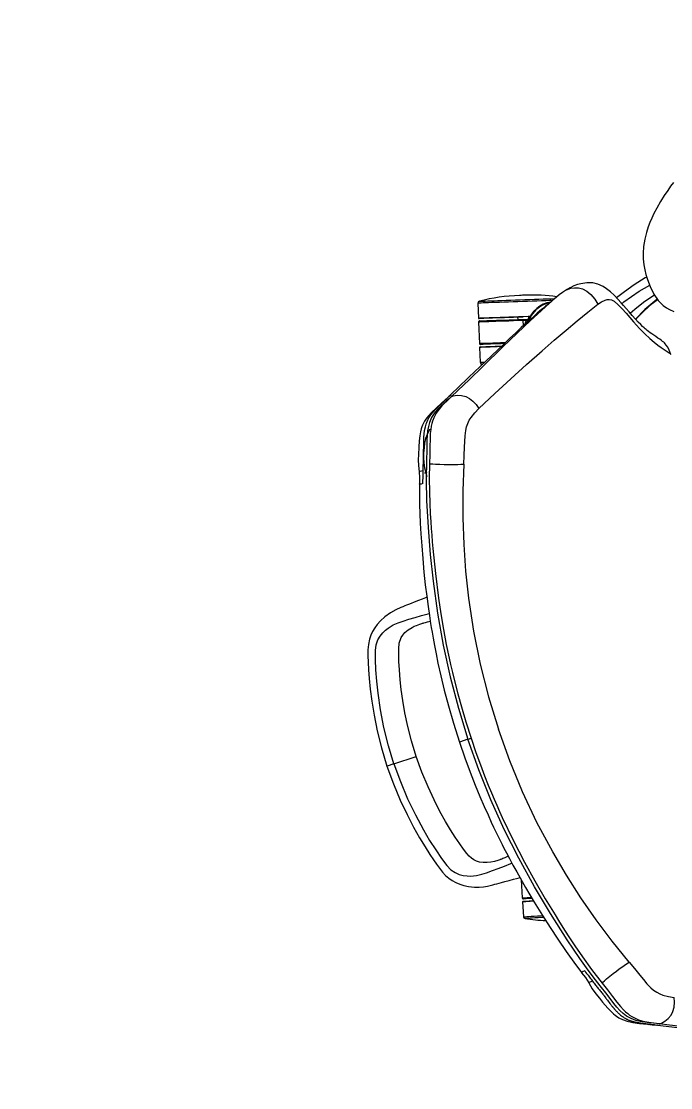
# Model space of a CAD drawing. Extents: x -15 to 8521, y -5327 to 1905.
# Drawn here: x 4442.6 to 4487, y 746.1 to 818.9 of the extents above; entities that cross this region are included whole.
import ezdxf

# ---------------------------------------------------------------- set-up
doc = ezdxf.new("R2010")
doc.units = 0
doc.layers.add('AR-MOB', color=2, linetype='Continuous')
doc.layers.add('AR-PAR-ALV', color=5, linetype='Continuous')

# ---------------------------------------------------------------- blocks, each defined once
blk = doc.blocks.new('CAD-GIR-TELA')
at = {"color": 1, "linetype": 'Continuous'}
for p, q in [((0.00179, 0.42932), (0.00179, 0.43425)), ((0.00179, 0.42932), (0.00179, 0.41326)), ((0.00179, 0.376), (0.00179, 0.38211)), ((-0.1154, 0.37563), (-0.12524, 0.37821)), ((-0.11273, 0.37491), (-0.11273, 0.37491)), ((-0.10075, 0.37176), (-0.11273, 0.37491)), ((-0.10075, 0.37176), (-0.11273, 0.37491)), ((0.18347, 0.34602), (0.18077, 0.34616)), ((0.18331, 0.34529), (0.18347, 0.34602)), ((-0.19642, 0.34205), (-0.19731, 0.34175)), ((-0.22501, 0.31288), (-0.22432, 0.31459)), ((-0.22489, 0.31313), (-0.22501, 0.31288)), ((-0.22432, 0.31459), (-0.22414, 0.31506)), ((0.22797, 0.31445), (0.22772, 0.31506)), ((0.22859, 0.31288), (0.22797, 0.31445)), ((0.25308, 0.28423), (0.24332, 0.28709)), ((0.25573, 0.28344), (0.25573, 0.28344)), ((0.26968, 0.27935), (0.25573, 0.28344)), ((0.26968, 0.27935), (0.25573, 0.28344)), ((0.26968, 0.27935), (0.26968, 0.27935)), ((0.2821, 0.27573), (0.27234, 0.27859)), ((0.25774, 0.25102), (0.26109, 0.25004)), ((0.26058, 0.24829), (0.26109, 0.25004)), ((0.26183, 0.24982), (0.26103, 0.24708)), ((0.26445, 0.25303), (0.26291, 0.25348)), ((0.26078, 0.2462), (0.26112, 0.24584)), ((0.26084, 0.24613), (0.26231, 0.24571))]:
    blk.add_line(p, q, dxfattribs=at)
at = {"color": 1, "linetype": 'Continuous', "flags": 128}
for points in [[(0.00179, 0.4343), (-0.01117, 0.43394), (-0.02316, 0.43301), (-0.03398, 0.43172), (-0.04353, 0.43022), (-0.05178, 0.42863), (-0.05876, 0.42704), (-0.0646, 0.42555), (-0.06888, 0.42436), (-0.07248, 0.42331), (-0.07571, 0.42229), (-0.07878, 0.42117), (-0.08161, 0.41986), (-0.08414, 0.41834), (-0.08639, 0.41663), (-0.08845, 0.4147), (-0.09032, 0.41253), (-0.09206, 0.4101), (-0.09374, 0.40725), (-0.09543, 0.40353), (-0.09641, 0.40057), (-0.09712, 0.39763), (-0.09756, 0.39494), (-0.09792, 0.39132), (-0.09803, 0.38973), (-0.09811, 0.38836), (-0.0982, 0.38679), (-0.0983, 0.38516), (-0.09844, 0.38276), (-0.09861, 0.37959), (-0.09878, 0.3766), (-0.09891, 0.37455), (-0.09903, 0.37258), (-0.09906, 0.3721)], [(0.10264, 0.37213), (0.10259, 0.3731), (0.10243, 0.3756), (0.10227, 0.37832), (0.1021, 0.38131), (0.10197, 0.38368), (0.10186, 0.3856), (0.10178, 0.38694), (0.10169, 0.38836), (0.10161, 0.38973), (0.10151, 0.39132), (0.10114, 0.39494), (0.10038, 0.39907), (0.09901, 0.40353), (0.09733, 0.40725), (0.09564, 0.4101), (0.0939, 0.41253), (0.09203, 0.4147), (0.08998, 0.41663), (0.08773, 0.41834), (0.08465, 0.42013), (0.08116, 0.42164), (0.07737, 0.42291), (0.07324, 0.42414), (0.06818, 0.42555), (0.06235, 0.42704), (0.05536, 0.42863), (0.04711, 0.43022), (0.03756, 0.43172), (0.02674, 0.43301), (0.01475, 0.43394), (0.00179, 0.4343)], [(0.00179, 0.42932), (-0.01111, 0.42896), (-0.02378, 0.42795), (-0.03595, 0.42641), (-0.04733, 0.42444), (-0.05554, 0.42266), (-0.06301, 0.42076), (-0.06972, 0.41886), (-0.07555, 0.41693), (-0.07911, 0.41517), (-0.08187, 0.41308), (-0.08394, 0.41076), (-0.08546, 0.40835), (-0.08657, 0.406), (-0.08739, 0.4038), (-0.08834, 0.39981), (-0.08866, 0.39616), (-0.08869, 0.39266), (-0.08859, 0.38844), (-0.08843, 0.38412), (-0.08825, 0.3796), (-0.08808, 0.3749), (-0.08807, 0.37418)], [(0.00179, 0.42932), (0.01469, 0.42896), (0.02736, 0.42795), (0.03953, 0.42641), (0.05091, 0.42444), (0.05912, 0.42266), (0.06659, 0.42076), (0.0733, 0.41886), (0.07913, 0.41693), (0.0827, 0.41517), (0.08545, 0.41308), (0.08752, 0.41076), (0.08904, 0.40835), (0.09015, 0.406), (0.09097, 0.4038), (0.09192, 0.39981), (0.09224, 0.39616), (0.09227, 0.39266), (0.09218, 0.38844), (0.09201, 0.38412), (0.09183, 0.3796), (0.09167, 0.3749), (0.09165, 0.37417)], [(-0.08273, 0.37509), (-0.08281, 0.37619), (-0.08291, 0.37767), (-0.08301, 0.37905), (-0.08309, 0.37993), (-0.08313, 0.38061), (-0.08315, 0.381), (-0.08315, 0.3813), (-0.08315, 0.38191), (-0.08314, 0.38279), (-0.08305, 0.38509), (-0.08277, 0.38759), (-0.08223, 0.39012), (-0.08138, 0.39264), (-0.08028, 0.39492), (-0.07897, 0.39678), (-0.07757, 0.39819), (-0.07596, 0.39939), (-0.07433, 0.40033), (-0.07194, 0.40137), (-0.06862, 0.4025), (-0.06428, 0.4038), (-0.05884, 0.40531), (-0.05321, 0.40674), (-0.0466, 0.40822), (-0.03893, 0.40967), (-0.03021, 0.41101), (-0.02046, 0.41213), (-0.00974, 0.41292), (0.00179, 0.41322)], [(0.00179, 0.41322), (0.01277, 0.41295), (0.02301, 0.41223), (0.0324, 0.41119), (0.04086, 0.40995), (0.04836, 0.40859), (0.05491, 0.40718), (0.06158, 0.40554), (0.06705, 0.40403), (0.07146, 0.40273), (0.07527, 0.40147), (0.07869, 0.39991), (0.08198, 0.39741), (0.08321, 0.39593), (0.08439, 0.39394), (0.08546, 0.3913), (0.08626, 0.38816), (0.0865, 0.38648), (0.08664, 0.38495), (0.08673, 0.38252), (0.08673, 0.38169), (0.08673, 0.3811), (0.08671, 0.38057), (0.08668, 0.38015), (0.08663, 0.3796), (0.08654, 0.37839), (0.08645, 0.37708), (0.08636, 0.37577), (0.08631, 0.37509)], [(0.00179, 0.38211), (-0.00968, 0.38198), (-0.02012, 0.38164), (-0.02954, 0.38115), (-0.03792, 0.38056), (-0.04528, 0.37993), (-0.05161, 0.37931), (-0.05691, 0.37872), (-0.06071, 0.37827), (-0.06373, 0.37789), (-0.06624, 0.37756), (-0.06778, 0.37735), (-0.06935, 0.37714), (-0.07132, 0.37686), (-0.07369, 0.37651), (-0.07646, 0.37609), (-0.08023, 0.3755), (-0.08455, 0.37479), (-0.08942, 0.37394), (-0.09469, 0.37297), (-0.10678, 0.37056), (-0.11802, 0.36808), (-0.12836, 0.36563), (-0.13783, 0.36326), (-0.14706, 0.3608), (-0.15687, 0.35804), (-0.1674, 0.3548), (-0.17403, 0.35256)], [(0.17763, 0.35259), (0.17629, 0.35305), (0.16991, 0.35514), (0.16422, 0.35691), (0.15844, 0.35862), (0.152, 0.36042), (0.14484, 0.36236), (0.13699, 0.36439), (0.12857, 0.36645), (0.11955, 0.36855), (0.11102, 0.37042), (0.10328, 0.37201), (0.09635, 0.37333), (0.09021, 0.37443), (0.08489, 0.37533), (0.0821, 0.37577), (0.07876, 0.37629), (0.07464, 0.3769), (0.06973, 0.37758), (0.06402, 0.3783), (0.05753, 0.37906), (0.04868, 0.37995), (0.03868, 0.38078), (0.02753, 0.38146), (0.01523, 0.38194), (0.00179, 0.38211)], [(-0.22304, 0.315), (-0.22226, 0.31666), (-0.22093, 0.31947), (-0.21957, 0.32228), (-0.2181, 0.32509), (-0.21645, 0.32778), (-0.21436, 0.33038), (-0.21172, 0.33277), (-0.20937, 0.33438), (-0.20672, 0.33584), (-0.20382, 0.33713), (-0.20078, 0.33828), (-0.19359, 0.34072), (-0.18635, 0.34332), (-0.17912, 0.34592), (-0.17179, 0.34836), (-0.16442, 0.35065), (-0.15696, 0.35281), (-0.14944, 0.35487), (-0.12888, 0.36), (-0.10808, 0.3646), (-0.08634, 0.36864), (-0.06444, 0.37184), (-0.04243, 0.37415), (-0.02034, 0.37553), (0.00179, 0.376)], [(0.00179, 0.37382), (-0.00844, 0.37373), (-0.01754, 0.37348), (-0.02551, 0.37313), (-0.03235, 0.37273), (-0.03806, 0.37233), (-0.04269, 0.37196), (-0.04722, 0.37156), (-0.0518, 0.37111), (-0.05643, 0.37062), (-0.07326, 0.36849), (-0.09008, 0.36582), (-0.10428, 0.36318), (-0.1182, 0.36025), (-0.13084, 0.35734), (-0.13515, 0.35631), (-0.14059, 0.35496), (-0.14721, 0.35327), (-0.15499, 0.35118), (-0.16392, 0.34862), (-0.17394, 0.34546), (-0.18504, 0.34155)], [(-0.12993, 0.3653), (-0.12961, 0.36653), (-0.12898, 0.3689), (-0.12842, 0.37103), (-0.12793, 0.3729), (-0.12752, 0.37447), (-0.12719, 0.37574), (-0.12694, 0.37668), (-0.12678, 0.37728), (-0.12671, 0.37754), (-0.12671, 0.37755)], [(-0.12524, 0.37821), (-0.12525, 0.37817), (-0.12534, 0.37782), (-0.12552, 0.37713), (-0.12579, 0.37611), (-0.12614, 0.37477), (-0.12658, 0.37312), (-0.12708, 0.37118), (-0.12766, 0.36898), (-0.1283, 0.36654), (-0.12853, 0.36566)], [(-0.11731, 0.36836), (-0.11725, 0.3686), (-0.11674, 0.37053), (-0.11631, 0.37218), (-0.11596, 0.37353), (-0.11569, 0.37455), (-0.11551, 0.37524), (-0.11541, 0.37558), (-0.1154, 0.37563)], [(-0.11513, 0.37515), (-0.11515, 0.37505), (-0.11527, 0.37461), (-0.11548, 0.37382), (-0.11577, 0.3727), (-0.11616, 0.37124), (-0.11662, 0.36949), (-0.11689, 0.36845)], [(-0.11513, 0.36883), (-0.1149, 0.3697), (-0.11448, 0.37128), (-0.11415, 0.37256), (-0.1139, 0.3735), (-0.11374, 0.3741), (-0.11367, 0.37436)], [(-0.11273, 0.37491), (-0.1128, 0.37465), (-0.11296, 0.37403), (-0.11322, 0.37306), (-0.11356, 0.37175), (-0.11399, 0.37013), (-0.11429, 0.36896)], [(-0.11273, 0.37491), (-0.11288, 0.37494), (-0.11303, 0.37493), (-0.11318, 0.3749), (-0.11332, 0.37483), (-0.11344, 0.37474), (-0.11354, 0.37463), (-0.11362, 0.3745), (-0.11367, 0.37436)], [(0.00179, 0.376), (0.00179, 0.37493), (0.00179, 0.37455), (0.00179, 0.37425), (0.00179, 0.37402), (0.00179, 0.37387), (0.00179, 0.37382)], [(0.22662, 0.315), (0.22585, 0.31666), (0.22168, 0.32509), (0.22003, 0.32778), (0.21794, 0.33038), (0.2153, 0.33277), (0.21295, 0.33438), (0.2103, 0.33584), (0.2074, 0.33713), (0.20436, 0.33828), (0.19796, 0.34045), (0.19145, 0.34277), (0.17854, 0.34733), (0.1654, 0.35142), (0.14759, 0.35628), (0.12964, 0.36066), (0.11167, 0.3646), (0.08992, 0.36864), (0.06802, 0.37184), (0.04601, 0.37415), (0.02392, 0.37553), (0.00179, 0.376)], [(0.18862, 0.34155), (0.17898, 0.34497), (0.17035, 0.34775), (0.16273, 0.35001), (0.15615, 0.35184), (0.15063, 0.35331), (0.14614, 0.35447), (0.14174, 0.35557), (0.13728, 0.35666), (0.13276, 0.35774), (0.11622, 0.36146), (0.09953, 0.36478), (0.08886, 0.36664), (0.07815, 0.3683), (0.06785, 0.36969), (0.0583, 0.37081), (0.05389, 0.37126), (0.0483, 0.37179), (0.04148, 0.37235), (0.03341, 0.37289), (0.02411, 0.37336), (0.01357, 0.3737), (0.00179, 0.37382)], [(-0.18195, 0.35014), (-0.18662, 0.34913), (-0.19071, 0.3478), (-0.1943, 0.34654), (-0.19743, 0.34536), (-0.20007, 0.34429), (-0.20269, 0.34314), (-0.20458, 0.34223), (-0.20613, 0.34142), (-0.20746, 0.34066), (-0.20856, 0.33997), (-0.20958, 0.33928), (-0.21112, 0.33807), (-0.21307, 0.3362), (-0.21515, 0.33357), (-0.21717, 0.33016), (-0.21929, 0.32599), (-0.2216, 0.3209)], [(-0.18178, 0.3473), (-0.18189, 0.34854), (-0.18194, 0.34933), (-0.18197, 0.34979), (-0.18197, 0.35004), (-0.18194, 0.35006)], [(-0.17404, 0.3526), (-0.17797, 0.35116), (-0.18195, 0.35014)], [(-0.17542, 0.34952), (-0.17701, 0.34897), (-0.17861, 0.34842)], [(-0.17729, 0.3194), (-0.16016, 0.32589), (-0.14282, 0.33178), (-0.12524, 0.3369), (-0.10748, 0.34142), (-0.08955, 0.3453), (-0.06693, 0.34918), (-0.04413, 0.35194), (-0.0212, 0.35359), (0.00179, 0.35413)], [(-0.17343, 0.35018), (-0.17442, 0.34985), (-0.17542, 0.34952)], [(-0.17343, 0.35018), (-0.17354, 0.35137), (-0.17367, 0.35204), (-0.1738, 0.35241), (-0.17394, 0.35259), (-0.17404, 0.35257)], [(0.18088, 0.3194), (0.16374, 0.32589), (0.14641, 0.33178), (0.12882, 0.3369), (0.11106, 0.34142), (0.09313, 0.3453), (0.07052, 0.34918), (0.04771, 0.35194), (0.02478, 0.35359), (0.00179, 0.35413)], [(0.17701, 0.35018), (0.17712, 0.35137), (0.17725, 0.35204), (0.17739, 0.35241), (0.17752, 0.35259), (0.17762, 0.35257)], [(0.17701, 0.35018), (0.17801, 0.34985), (0.179, 0.34952)], [(0.18553, 0.35014), (0.18155, 0.35116), (0.17763, 0.3526)], [(0.179, 0.34952), (0.1806, 0.34897), (0.18219, 0.34842)], [(0.18537, 0.3473), (0.18547, 0.34854), (0.18553, 0.34933), (0.18555, 0.34979), (0.18555, 0.35004), (0.18552, 0.35006)], [(0.22519, 0.3209), (0.22314, 0.32545), (0.22132, 0.32914), (0.21969, 0.33212), (0.21821, 0.33437), (0.21716, 0.33567), (0.21635, 0.33654), (0.2157, 0.33718), (0.21495, 0.33786), (0.21409, 0.33858), (0.21283, 0.33951), (0.21112, 0.34062), (0.20869, 0.34196), (0.20549, 0.34348), (0.20154, 0.34514), (0.1969, 0.34688), (0.19344, 0.34808), (0.18968, 0.34928), (0.18553, 0.35014)], [(-0.19554, 0.34235), (-0.19598, 0.3422), (-0.19642, 0.34205)], [(-0.19382, 0.34294), (-0.19468, 0.34265), (-0.19554, 0.34235)], [(-0.19298, 0.34323), (-0.1934, 0.34309), (-0.19382, 0.34294)], [(-0.19165, 0.3437), (-0.19232, 0.34347), (-0.19298, 0.34323)], [(-0.19033, 0.34418), (-0.19099, 0.34394), (-0.19165, 0.3437)], [(-0.18898, 0.34466), (-0.18965, 0.34442), (-0.19033, 0.34418)], [(-0.18766, 0.34515), (-0.18832, 0.34491), (-0.18898, 0.34466)], [(-0.1863, 0.34565), (-0.18699, 0.3454), (-0.18766, 0.34515)], [(-0.18496, 0.34615), (-0.18563, 0.3459), (-0.1863, 0.34565)], [(-0.18338, 0.34673), (-0.18417, 0.34644), (-0.18496, 0.34615)], [(-0.18178, 0.3473), (-0.18258, 0.34701), (-0.18338, 0.34673)], [(-0.18019, 0.34787), (-0.18099, 0.34758), (-0.18178, 0.3473)], [(-0.17861, 0.34842), (-0.1794, 0.34815), (-0.18019, 0.34787)], [(0.18219, 0.34842), (0.18298, 0.34815), (0.18378, 0.34787)], [(0.18358, 0.34683), (0.18358, 0.34684), (0.18356, 0.34663), (0.18347, 0.34602)], [(0.21082, 0.33421), (0.21071, 0.33435), (0.20804, 0.33697), (0.20562, 0.33879), (0.20287, 0.34041), (0.19988, 0.34185), (0.19674, 0.34314), (0.19352, 0.34426), (0.19023, 0.34522), (0.18689, 0.34586), (0.18347, 0.34602)], [(0.18378, 0.34787), (0.18457, 0.34758), (0.18537, 0.3473)], [(0.18537, 0.3473), (0.18617, 0.34701), (0.18696, 0.34673)], [(0.18696, 0.34673), (0.18776, 0.34643), (0.18855, 0.34615)], [(0.18855, 0.34615), (0.1892, 0.3459), (0.18989, 0.34565)], [(0.18989, 0.34565), (0.19057, 0.3454), (0.19124, 0.34515)], [(0.19124, 0.34515), (0.1919, 0.34491), (0.19257, 0.34466)], [(0.19257, 0.34466), (0.19324, 0.34442), (0.19391, 0.34418)], [(0.19391, 0.34418), (0.19457, 0.34394), (0.19523, 0.3437)], [(0.19523, 0.3437), (0.1959, 0.34347), (0.19657, 0.34323)], [(0.19657, 0.34323), (0.19698, 0.34309), (0.1974, 0.34294)], [(0.1974, 0.34294), (0.19826, 0.34265), (0.19912, 0.34235)], [(0.19912, 0.34235), (0.19956, 0.3422), (0.2, 0.34205)], [(-0.18504, 0.34155), (-0.1907, 0.33949), (-0.19608, 0.33765), (-0.20067, 0.33608), (-0.20429, 0.33468), (-0.20689, 0.33348), (-0.20878, 0.33247), (-0.21038, 0.33148), (-0.21174, 0.33054), (-0.2132, 0.32938), (-0.21496, 0.32774), (-0.21666, 0.32579), (-0.21798, 0.32397), (-0.21912, 0.32212), (-0.22043, 0.31971), (-0.22191, 0.31673), (-0.22357, 0.31322)], [(-0.21177, 0.33502), (-0.21228, 0.33461), (-0.21276, 0.3342)], [(-0.21123, 0.33542), (-0.2115, 0.33522), (-0.21177, 0.33502)], [(-0.20828, 0.3373), (-0.20981, 0.33639), (-0.21123, 0.33542)], [(-0.20764, 0.33765), (-0.20796, 0.33748), (-0.20828, 0.3373)], [(-0.20698, 0.33798), (-0.20731, 0.33782), (-0.20764, 0.33765)], [(-0.20628, 0.33832), (-0.20663, 0.33815), (-0.20698, 0.33798)], [(-0.20558, 0.33864), (-0.20593, 0.33848), (-0.20628, 0.33832)], [(-0.20491, 0.33894), (-0.20525, 0.33879), (-0.20558, 0.33864)], [(-0.20423, 0.33923), (-0.20457, 0.33908), (-0.20491, 0.33894)], [(-0.20382, 0.3394), (-0.20403, 0.33931), (-0.20423, 0.33923)], [(-0.2034, 0.33956), (-0.20361, 0.33948), (-0.20382, 0.3394)], [(-0.20297, 0.33973), (-0.20318, 0.33965), (-0.2034, 0.33956)], [(-0.20254, 0.3399), (-0.20276, 0.33981), (-0.20297, 0.33973)], [(-0.20167, 0.34022), (-0.20211, 0.34006), (-0.20254, 0.3399)], [(-0.2008, 0.34054), (-0.20123, 0.34039), (-0.20167, 0.34023)], [(-0.19906, 0.34115), (-0.19993, 0.34085), (-0.2008, 0.34054)], [(-0.19731, 0.34175), (-0.19819, 0.34145), (-0.19906, 0.34115)], [(-0.18503, 0.34155), (-0.18503, 0.34155), (-0.18485, 0.34133), (-0.18457, 0.34079), (-0.18402, 0.33952), (-0.18336, 0.33786), (-0.1823, 0.33505), (-0.1813, 0.33229), (-0.18039, 0.3297), (-0.17961, 0.32734), (-0.17895, 0.32526), (-0.17839, 0.32338), (-0.17786, 0.3215), (-0.17729, 0.3194)], [(0.18862, 0.34155), (0.18862, 0.34155), (0.18843, 0.34133), (0.18816, 0.34079), (0.1876, 0.33952), (0.18694, 0.33786), (0.18588, 0.33505), (0.18488, 0.33229), (0.18398, 0.3297), (0.18319, 0.32734), (0.18253, 0.32526), (0.18197, 0.32338), (0.18144, 0.3215), (0.18088, 0.3194)], [(0.22715, 0.31322), (0.22549, 0.31673), (0.22401, 0.31971), (0.2227, 0.32212), (0.22156, 0.32397), (0.21973, 0.32643), (0.21735, 0.32889), (0.21532, 0.33054), (0.21397, 0.33148), (0.21236, 0.33247), (0.21047, 0.33348), (0.20787, 0.33468), (0.20425, 0.33608), (0.19966, 0.33765), (0.19428, 0.33949), (0.18862, 0.34155)], [(0.2, 0.34205), (0.20044, 0.3419), (0.20089, 0.34175)], [(0.20089, 0.34175), (0.20177, 0.34145), (0.20264, 0.34115)], [(0.20264, 0.34115), (0.20352, 0.34085), (0.20438, 0.34054)], [(0.20438, 0.34054), (0.20482, 0.34039), (0.20525, 0.34022)], [(0.20525, 0.34022), (0.20569, 0.34006), (0.20613, 0.3399)], [(0.20613, 0.3399), (0.20634, 0.33981), (0.20655, 0.33973)], [(0.20655, 0.33973), (0.20677, 0.33965), (0.20698, 0.33956)], [(0.20698, 0.33956), (0.20719, 0.33948), (0.2074, 0.3394)], [(0.2074, 0.3394), (0.20761, 0.33931), (0.20782, 0.33923)], [(0.20782, 0.33923), (0.20816, 0.33908), (0.20849, 0.33894)], [(0.20849, 0.33894), (0.20883, 0.33879), (0.20916, 0.33864)], [(0.20916, 0.33864), (0.20952, 0.33848), (0.20987, 0.33832)], [(0.20987, 0.33832), (0.21022, 0.33815), (0.21056, 0.33798)], [(0.21056, 0.33798), (0.21089, 0.33782), (0.21122, 0.33765)], [(0.21122, 0.33765), (0.21154, 0.33748), (0.21186, 0.3373)], [(0.21186, 0.3373), (0.21339, 0.33639), (0.21481, 0.33542)], [(0.21481, 0.33542), (0.21508, 0.33522), (0.21535, 0.33502)], [(0.21535, 0.33502), (0.21586, 0.33461), (0.21635, 0.3342)], [(-0.21772, 0.32796), (-0.21786, 0.3277), (-0.218, 0.32745)], [(-0.21755, 0.32824), (-0.21764, 0.3281), (-0.21772, 0.32796)], [(-0.21739, 0.32852), (-0.21747, 0.32838), (-0.21755, 0.32824)], [(-0.21721, 0.32882), (-0.2173, 0.32867), (-0.21739, 0.32852)], [(-0.21703, 0.32911), (-0.21712, 0.32897), (-0.21721, 0.32882)], [(-0.21688, 0.32936), (-0.21696, 0.32924), (-0.21703, 0.32911)], [(-0.21673, 0.32959), (-0.21681, 0.32947), (-0.21688, 0.32936)], [(-0.21656, 0.32985), (-0.21665, 0.32972), (-0.21673, 0.32959)], [(-0.21639, 0.33011), (-0.21648, 0.32998), (-0.21656, 0.32985)], [(-0.21619, 0.3304), (-0.21629, 0.33026), (-0.21639, 0.33011)], [(-0.21599, 0.33069), (-0.21609, 0.33054), (-0.21619, 0.3304)], [(-0.21577, 0.33097), (-0.21588, 0.33083), (-0.21599, 0.33069)], [(-0.21556, 0.33125), (-0.21567, 0.33111), (-0.21577, 0.33097)], [(-0.21535, 0.33152), (-0.21545, 0.33139), (-0.21556, 0.33125)], [(-0.21514, 0.33177), (-0.21525, 0.33165), (-0.21535, 0.33152)], [(-0.21493, 0.33203), (-0.21504, 0.3319), (-0.21514, 0.33177)], [(-0.21471, 0.33228), (-0.21482, 0.33215), (-0.21493, 0.33203)], [(-0.21421, 0.33281), (-0.21447, 0.33255), (-0.21471, 0.33228)], [(-0.21369, 0.33334), (-0.21396, 0.33308), (-0.21421, 0.33281)], [(-0.21276, 0.3342), (-0.21324, 0.33377), (-0.21369, 0.33334)], [(0.21635, 0.3342), (0.21682, 0.33377), (0.21728, 0.33334)], [(0.21728, 0.33334), (0.21754, 0.33308), (0.2178, 0.33281)], [(0.2178, 0.33281), (0.21805, 0.33255), (0.21829, 0.33228)], [(0.21829, 0.33228), (0.2184, 0.33215), (0.21851, 0.33203)], [(0.21851, 0.33203), (0.21862, 0.3319), (0.21872, 0.33177)], [(0.21872, 0.33177), (0.21883, 0.33165), (0.21893, 0.33152)], [(0.21893, 0.33152), (0.21904, 0.33138), (0.21914, 0.33125)], [(0.21914, 0.33125), (0.21925, 0.33111), (0.21936, 0.33097)], [(0.21936, 0.33097), (0.21946, 0.33083), (0.21957, 0.33069)], [(0.21957, 0.33069), (0.21967, 0.33054), (0.21977, 0.3304)], [(0.21977, 0.3304), (0.21987, 0.33026), (0.21997, 0.33011)], [(0.21997, 0.33011), (0.22006, 0.32998), (0.22015, 0.32985)], [(0.22015, 0.32985), (0.22023, 0.32972), (0.22031, 0.32959)], [(0.22031, 0.32959), (0.22039, 0.32947), (0.22047, 0.32936)], [(0.22047, 0.32936), (0.22054, 0.32923), (0.22062, 0.32911)], [(0.22062, 0.32911), (0.22071, 0.32897), (0.22079, 0.32882)], [(0.22079, 0.32882), (0.22088, 0.32867), (0.22097, 0.32852)], [(0.22097, 0.32852), (0.22105, 0.32838), (0.22114, 0.32824)], [(0.22114, 0.32824), (0.22122, 0.3281), (0.2213, 0.32796)], [(0.2213, 0.32796), (0.22144, 0.3277), (0.22158, 0.32745)], [(-0.2216, 0.3209), (-0.22285, 0.31797), (-0.22416, 0.31507)], [(-0.22157, 0.32089), (-0.22178, 0.32047), (-0.22199, 0.31935)], [(-0.22145, 0.32051), (-0.22172, 0.31993), (-0.22199, 0.31935)], [(-0.22094, 0.32159), (-0.22119, 0.32106), (-0.22145, 0.32051)], [(-0.22042, 0.32267), (-0.22068, 0.32213), (-0.22094, 0.32159)], [(-0.21992, 0.3237), (-0.22018, 0.32318), (-0.22042, 0.32267)], [(-0.2194, 0.32475), (-0.21966, 0.32423), (-0.21992, 0.3237)], [(-0.21884, 0.32586), (-0.21912, 0.32531), (-0.2194, 0.32475)], [(-0.21828, 0.32693), (-0.21856, 0.3264), (-0.21884, 0.32586)], [(-0.218, 0.32745), (-0.21814, 0.32719), (-0.21828, 0.32693)], [(0.22158, 0.32745), (0.22172, 0.32719), (0.22186, 0.32693)], [(0.22186, 0.32693), (0.22215, 0.3264), (0.22243, 0.32586)], [(0.22243, 0.32586), (0.22271, 0.3253), (0.22299, 0.32475)], [(0.22299, 0.32475), (0.22325, 0.32423), (0.2235, 0.3237)], [(0.2235, 0.3237), (0.22376, 0.32319), (0.22401, 0.32267)], [(0.22401, 0.32267), (0.22426, 0.32213), (0.22452, 0.32159)], [(0.22452, 0.32159), (0.22477, 0.32105), (0.22503, 0.32051)], [(0.22503, 0.32051), (0.2253, 0.31993), (0.22558, 0.31935)], [(0.22515, 0.32089), (0.22536, 0.32047), (0.22558, 0.31935)], [(0.22774, 0.31507), (0.22643, 0.31797), (0.22519, 0.3209)], [(-0.22356, 0.31324), (-0.22658, 0.30688), (-0.2292, 0.30134), (-0.23146, 0.2966), (-0.23336, 0.29264), (-0.2349, 0.28943), (-0.2375, 0.28404), (-0.24013, 0.2786), (-0.24483, 0.26888), (-0.24938, 0.25943), (-0.25306, 0.25166), (-0.2566, 0.24404), (-0.25998, 0.23657), (-0.26092, 0.23445), (-0.26182, 0.23239), (-0.26268, 0.23037), (-0.26355, 0.22829), (-0.26457, 0.22577), (-0.26571, 0.22279), (-0.2669, 0.21935), (-0.26802, 0.21546)], [(-0.22439, 0.31462), (-0.22522, 0.31285), (-0.22762, 0.30772), (-0.23017, 0.30228), (-0.23316, 0.29593), (-0.23632, 0.28923), (-0.23962, 0.28229), (-0.24275, 0.27568), (-0.24565, 0.26953), (-0.249, 0.26235), (-0.25198, 0.25585), (-0.25462, 0.25), (-0.25693, 0.24476), (-0.25892, 0.24009), (-0.26022, 0.23695), (-0.26137, 0.23402), (-0.26237, 0.2313), (-0.26278, 0.23012)], [(-0.2235, 0.31613), (-0.22419, 0.31463), (-0.22489, 0.31313)], [(-0.2235, 0.31321), (-0.22371, 0.31278), (-0.22378, 0.31162), (-0.2233, 0.30899), (-0.22234, 0.30632), (-0.22062, 0.30369), (-0.21864, 0.30178), (-0.21608, 0.30003), (-0.21313, 0.29865), (-0.20998, 0.29784)], [(-0.22303, 0.31714), (-0.22326, 0.31663), (-0.2235, 0.31613)], [(-0.22255, 0.31816), (-0.22279, 0.31765), (-0.22303, 0.31714)], [(-0.22199, 0.31935), (-0.22227, 0.31875), (-0.22255, 0.31816)], [(-0.17729, 0.3194), (-0.18268, 0.31735), (-0.18811, 0.31536), (-0.19172, 0.31404), (-0.19526, 0.31263), (-0.1986, 0.31103), (-0.20085, 0.30965), (-0.20281, 0.30813), (-0.20447, 0.30651), (-0.20588, 0.30483), (-0.20814, 0.30136), (-0.20998, 0.29784)], [(0.18088, 0.3194), (0.18627, 0.31735), (0.19169, 0.31536), (0.1953, 0.31404), (0.19885, 0.31263), (0.20218, 0.31103), (0.20444, 0.30965), (0.2064, 0.30813), (0.20806, 0.30651), (0.20946, 0.30483), (0.21172, 0.30136), (0.21356, 0.29784)], [(0.22709, 0.31321), (0.2273, 0.31278), (0.22737, 0.31162), (0.22688, 0.30899), (0.22592, 0.30632), (0.22421, 0.30369), (0.22222, 0.30178), (0.21967, 0.30003), (0.21672, 0.29865), (0.21356, 0.29784)], [(0.22558, 0.31935), (0.22585, 0.31875), (0.22613, 0.31816)], [(0.22613, 0.31816), (0.22637, 0.31765), (0.22661, 0.31714)], [(0.22661, 0.31714), (0.22684, 0.31663), (0.22708, 0.31613)], [(0.22708, 0.31613), (0.22778, 0.31463), (0.22847, 0.31313)], [(0.2716, 0.21546), (0.27074, 0.21856), (0.26986, 0.22121), (0.26907, 0.22339), (0.26842, 0.2251), (0.26784, 0.22655), (0.26722, 0.22806), (0.26656, 0.22966), (0.26522, 0.2328), (0.26375, 0.23616), (0.26225, 0.2395), (0.25958, 0.24535), (0.25686, 0.25118), (0.25405, 0.25715), (0.25126, 0.26297), (0.2484, 0.26892), (0.24554, 0.27481), (0.24286, 0.28035), (0.24196, 0.28222), (0.2409, 0.28441), (0.23961, 0.28708), (0.2381, 0.29023), (0.23635, 0.29388), (0.2344, 0.29796), (0.23222, 0.30253), (0.22981, 0.30762), (0.22714, 0.31324)], [(0.26637, 0.2301), (0.26632, 0.23027), (0.2655, 0.23255), (0.26483, 0.23432), (0.26424, 0.23585), (0.26357, 0.23751), (0.26276, 0.23948), (0.26179, 0.24178), (0.26042, 0.24496), (0.2588, 0.24865), (0.25692, 0.25286), (0.25476, 0.25762), (0.25236, 0.26283), (0.24992, 0.26807), (0.24523, 0.27802), (0.24056, 0.28786), (0.23599, 0.29752), (0.23156, 0.30696), (0.2293, 0.3118), (0.22804, 0.31448)], [(0.22847, 0.31313), (0.22853, 0.313), (0.22859, 0.31288)], [(0.21356, 0.29784), (0.21988, 0.28421), (0.22597, 0.27069), (0.23186, 0.25736), (0.23746, 0.24433), (0.24166, 0.23421), (0.24559, 0.22446), (0.24927, 0.21517), (0.25266, 0.20643), (0.25555, 0.19833)], [(0.24162, 0.28576), (0.24175, 0.28621), (0.24183, 0.28646), (0.24183, 0.28647)], [(0.24332, 0.28709), (0.24331, 0.28705), (0.24321, 0.2867), (0.24301, 0.28602), (0.24271, 0.28501), (0.24241, 0.28398)], [(0.24896, 0.27018), (0.24968, 0.27265), (0.25039, 0.27507), (0.25103, 0.27726), (0.2516, 0.27918), (0.25208, 0.28081), (0.25247, 0.28215), (0.25276, 0.28316), (0.25296, 0.28384), (0.25307, 0.28419), (0.25308, 0.28423)], [(0.25334, 0.28375), (0.25331, 0.28365), (0.25318, 0.28321), (0.25295, 0.28243), (0.25262, 0.28131), (0.2522, 0.27987), (0.25169, 0.27813), (0.2511, 0.2761), (0.25043, 0.27381), (0.24969, 0.27129), (0.2492, 0.26961)], [(0.25024, 0.26746), (0.25079, 0.26933), (0.25155, 0.27192), (0.25224, 0.27429), (0.25287, 0.27643), (0.25342, 0.27829), (0.25388, 0.27986), (0.25425, 0.28113), (0.25452, 0.28206), (0.2547, 0.28266), (0.25477, 0.28292)], [(0.25573, 0.28344), (0.25565, 0.28318), (0.25547, 0.28257), (0.25519, 0.2816), (0.25481, 0.28031), (0.25434, 0.27869), (0.25378, 0.27678), (0.25314, 0.27459), (0.25242, 0.27215), (0.25164, 0.2695), (0.25081, 0.26665), (0.25073, 0.26639)], [(0.25573, 0.28344), (0.25558, 0.28347), (0.25543, 0.28347), (0.25528, 0.28344), (0.25514, 0.28338), (0.25502, 0.28329), (0.25491, 0.28319), (0.25483, 0.28306), (0.25477, 0.28292)], [(0.26109, 0.25004), (0.26204, 0.25327), (0.26297, 0.25646), (0.26389, 0.25957), (0.26476, 0.26256), (0.2656, 0.26541), (0.26638, 0.26807), (0.26709, 0.2705), (0.26773, 0.27269), (0.26829, 0.27461), (0.26877, 0.27622), (0.26915, 0.27752), (0.26943, 0.27848), (0.26961, 0.27909), (0.26968, 0.27935)], [(0.27021, 0.2784), (0.27013, 0.27814), (0.26996, 0.27754), (0.26968, 0.2766), (0.26931, 0.27534), (0.26885, 0.27377), (0.26831, 0.2719), (0.26768, 0.26977), (0.26698, 0.26739), (0.26623, 0.2648), (0.26541, 0.26203), (0.26456, 0.25911), (0.26367, 0.25608), (0.26276, 0.25297), (0.26183, 0.24982)], [(0.26338, 0.24937), (0.26431, 0.25255), (0.26523, 0.2557), (0.26613, 0.25877), (0.267, 0.26172), (0.26782, 0.26453), (0.26859, 0.26715), (0.26929, 0.26956), (0.26993, 0.27172), (0.27048, 0.27361), (0.27095, 0.2752), (0.27132, 0.27649), (0.2716, 0.27744), (0.27178, 0.27805), (0.27186, 0.27831), (0.27186, 0.27832)], [(0.27234, 0.27859), (0.27233, 0.27854), (0.27223, 0.2782), (0.27203, 0.27752), (0.27173, 0.2765), (0.27134, 0.27517), (0.27086, 0.27353), (0.2703, 0.27161), (0.26966, 0.26943), (0.26895, 0.26701), (0.26818, 0.26438), (0.26736, 0.26157), (0.26649, 0.25862), (0.2656, 0.25556), (0.26468, 0.25243), (0.26375, 0.24926)], [(0.27021, 0.2784), (0.27024, 0.27855), (0.27023, 0.2787), (0.2702, 0.27884), (0.27014, 0.27898), (0.27006, 0.27911), (0.26995, 0.27921), (0.26982, 0.2793), (0.26968, 0.27935)], [(0.28302, 0.27441), (0.28299, 0.27431), (0.28287, 0.27388), (0.28264, 0.27311), (0.28232, 0.27202), (0.28191, 0.27061), (0.28141, 0.2689), (0.28083, 0.26691), (0.28017, 0.26467), (0.27945, 0.26221), (0.27867, 0.25954), (0.27784, 0.25672), (0.27697, 0.25376), (0.27608, 0.25071), (0.27517, 0.24761), (0.27425, 0.24448), (0.27334, 0.24138), (0.27245, 0.23833), (0.27158, 0.23537), (0.27076, 0.23255), (0.26998, 0.22989), (0.26925, 0.22742), (0.2686, 0.22518), (0.26848, 0.22478)], [(0.27351, 0.2464), (0.27443, 0.24957), (0.27535, 0.2527), (0.27625, 0.25576), (0.27711, 0.25871), (0.27794, 0.26152), (0.27871, 0.26415), (0.27942, 0.26657), (0.28006, 0.26875), (0.28062, 0.27067), (0.2811, 0.27231), (0.28149, 0.27364), (0.28179, 0.27466), (0.28199, 0.27534), (0.28209, 0.27568), (0.2821, 0.27573)], [(0.25966, 0.24705), (0.25967, 0.24707), (0.25973, 0.24714), (0.25981, 0.24726), (0.25993, 0.24741), (0.26007, 0.2476), (0.26023, 0.24781), (0.2604, 0.24804), (0.26058, 0.24829)], [(0.26058, 0.24829), (0.26081, 0.24774), (0.26094, 0.24738), (0.261, 0.2472), (0.26102, 0.24711), (0.26103, 0.24708)], [(0.26183, 0.24982), (0.26182, 0.24982), (0.26178, 0.24983), (0.26171, 0.24985), (0.26162, 0.24988), (0.26151, 0.24991), (0.26138, 0.24995), (0.26124, 0.24999), (0.26109, 0.25004)], [(0.26375, 0.24926), (0.26282, 0.24609), (0.26238, 0.24458)], [(0.26687, 0.22891), (0.2671, 0.22993), (0.26687, 0.2349), (0.26537, 0.23965), (0.26271, 0.24385), (0.25972, 0.24656)], [(0.26103, 0.24708), (0.26103, 0.24708), (0.261, 0.24697), (0.26086, 0.24649), (0.26078, 0.2462)], [(0.26773, 0.22667), (0.2683, 0.22865), (0.26907, 0.23128), (0.2699, 0.23408), (0.27076, 0.23703), (0.27166, 0.24009), (0.27258, 0.24323), (0.27351, 0.2464)], [(0.27702, 0.24324), (0.27707, 0.24339), (0.27719, 0.24382), (0.27738, 0.24445), (0.27759, 0.2452), (0.27781, 0.24595), (0.278, 0.24658), (0.27812, 0.24701), (0.27817, 0.24716)], [(0.2074, 0.16177), (0.21042, 0.16177), (0.21272, 0.16215), (0.21439, 0.16266), (0.21553, 0.16312), (0.21619, 0.16344), (0.21673, 0.16372), (0.21755, 0.1642), (0.21845, 0.1648), (0.2195, 0.16557), (0.22076, 0.16654), (0.22208, 0.16759), (0.22342, 0.16865), (0.2248, 0.16968), (0.22589, 0.17048), (0.22697, 0.17122), (0.22794, 0.17187), (0.22877, 0.17239), (0.22943, 0.1728), (0.23029, 0.17331), (0.23147, 0.17397), (0.23312, 0.17485), (0.2352, 0.17588), (0.23777, 0.17705), (0.24082, 0.17838), (0.24389, 0.17967), (0.24668, 0.18083), (0.24911, 0.18183), (0.25159, 0.18288), (0.25454, 0.18418), (0.25787, 0.18578), (0.26081, 0.1874), (0.26361, 0.18922), (0.26591, 0.19107), (0.2685, 0.19386), (0.27042, 0.19689), (0.27184, 0.20067), (0.27255, 0.20495), (0.27264, 0.20723), (0.27256, 0.20978), (0.27222, 0.21257), (0.27156, 0.2156)], [(0.27155, 0.21545), (0.27172, 0.21467), (0.27168, 0.21222), (0.27129, 0.20973), (0.27044, 0.20727), (0.26893, 0.20489), (0.26655, 0.20262), (0.26337, 0.20062), (0.25961, 0.19911), (0.25555, 0.19833)], [(0.25555, 0.19833), (0.25632, 0.19545), (0.25668, 0.19262), (0.25659, 0.19122), (0.2562, 0.18982), (0.25538, 0.18844), (0.25402, 0.18711), (0.25093, 0.18518), (0.24734, 0.18344), (0.24363, 0.18182), (0.23997, 0.18028), (0.23644, 0.1788), (0.23098, 0.17642), (0.22617, 0.17415), (0.22215, 0.17199), (0.21883, 0.16997), (0.21611, 0.16813), (0.21388, 0.1665), (0.21131, 0.16448), (0.2095, 0.16301), (0.20829, 0.16209), (0.20748, 0.16177), (0.20742, 0.16181)], [(0.25077, 0.18253), (0.25149, 0.18077), (0.25517, 0.16854), (0.25671, 0.16051)], [(0.26262, 0.1607), (0.26243, 0.16183), (0.26035, 0.17053), (0.25793, 0.17836), (0.25557, 0.18468)], [(0.23752, 0.17694), (0.23825, 0.17565), (0.2413, 0.16965), (0.24428, 0.16284), (0.24584, 0.15854)], [(0.24603, 0.1586), (0.24592, 0.15895), (0.24194, 0.16891), (0.23783, 0.17708)], [(0.24285, 0.17923), (0.24451, 0.17535), (0.24707, 0.16816), (0.24934, 0.16006), (0.24945, 0.15954)], [(0.31818, 0.12292), (0.31628, 0.12565), (0.31423, 0.12848), (0.3117, 0.13173), (0.30854, 0.1355), (0.30516, 0.13933), (0.3022, 0.14243), (0.29975, 0.14477), (0.29735, 0.14686), (0.29478, 0.14891), (0.29148, 0.15134), (0.28761, 0.15387), (0.28322, 0.15622), (0.27903, 0.1579), (0.27516, 0.15905), (0.27118, 0.15991), (0.26765, 0.16042), (0.26443, 0.16067), (0.26092, 0.16073), (0.25572, 0.16045), (0.25011, 0.15973), (0.24503, 0.15832), (0.24074, 0.15615), (0.23854, 0.15456), (0.23665, 0.15286), (0.23454, 0.15049)]]:
    blk.add_lwpolyline(points, dxfattribs=at)
at = {"color": 1, "linetype": 'Continuous'}
for centre, radius, start, end in [((-0.01332, 0.3193), 0.12747, 152.80724, 159.1427), ((-0.12556, 0.37697), 0.00129, 75.27244, 152.80724), ((-0.1155, 0.37525), 0.000386, 345.27244, 75.27244), ((0.35354, 0.22507), 0.12747, 151.20358, 151.55001), ((0.24296, 0.28585), 0.00129, 73.66879, 151.20358), ((0.25297, 0.28386), 0.000386, 343.66879, 73.66879), ((0.27223, 0.27822), 0.000386, 73.66879, 163.66879), ((0.15584, 0.283), 0.12747, 343.66879, 356.13399), ((0.28174, 0.27449), 0.00129, 356.13399, 73.66879), ((0.24811, 0.23158), 0.02085, 53.25697, 60.39805), ((0.24811, 0.23158), 0.0193, 350.39752, 53.25697), ((0.15469, 0.27909), 0.12747, 333.97131, 343.66879)]:
    blk.add_arc(centre, radius, start, end, dxfattribs=at)
blk = doc.blocks.new('EST-2')
at = {"layer": 'AR-MOB', "color": 1, "rotation": 39.46025301690675}
blk.add_blockref('CAD-GIR-TELA', (0.30194, 1.09571), dxfattribs=at)

msp = doc.modelspace()

# ---------------------------------------------------------------- linework, layer by layer
at = {"layer": 'AR-PAR-ALV'}
for radius, start in [(9215, 47.9559554), (9200, 48.049596)]:
    msp.add_arc((1510.03, -7309.6), radius, start, 90, dxfattribs=at)

# ---------------------------------------------------------------- block references
at = {"layer": 'AR-MOB', "xscale": 100, "yscale": 100, "zscale": 100, "rotation": 68.91344176888789}
msp.add_blockref('EST-2', (4600.254, 714.007), dxfattribs=at)

doc.saveas('drawing.dxf')
